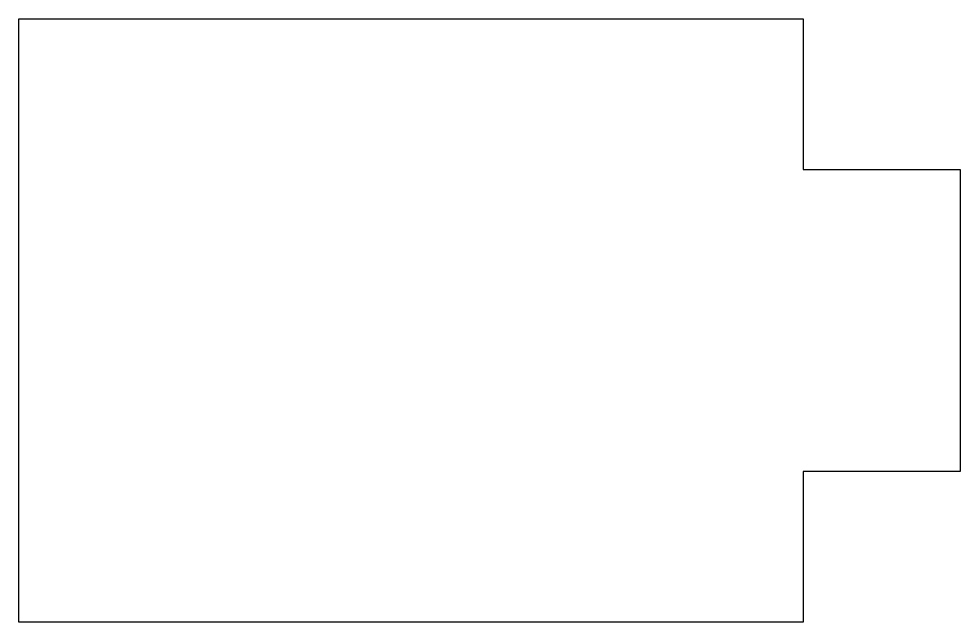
# Model space of a CAD drawing. Header units: millimetres. Extents: x -50 to 10, y 0 to 38.5.
import ezdxf

# ---------------------------------------------------------------- set-up
doc = ezdxf.new("R2010")
doc.units = ezdxf.units.MM

msp = doc.modelspace()

# ---------------------------------------------------------------- linework, layer by layer
msp.add_lwpolyline([(0, 0), (-50, 0), (-50, 38.5), (0, 38.5), (0, 28.875), (10, 28.875), (10, 9.625), (0, 9.625)], close=True)

doc.saveas('drawing.dxf')
